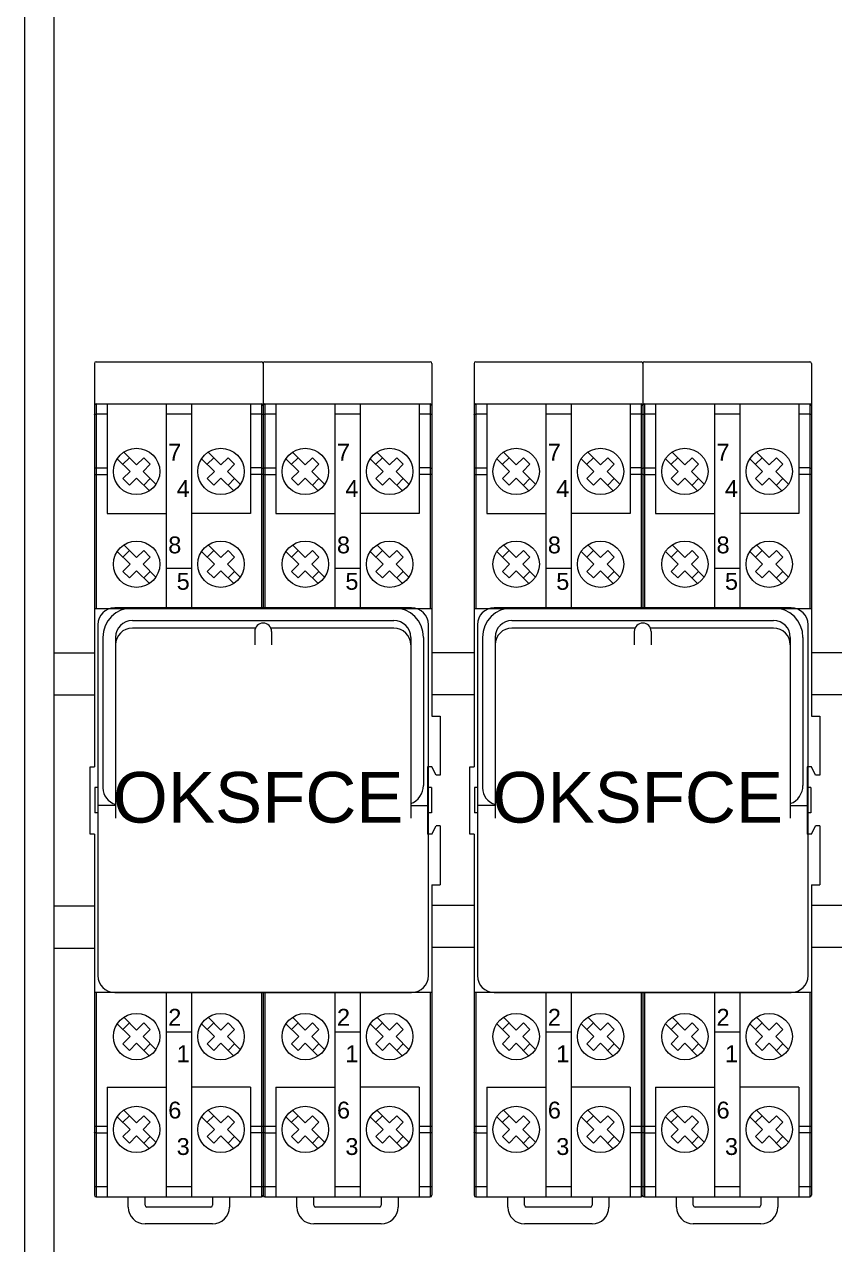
# Model space of a CAD drawing. Header units: millimetres. Extents: x 4137 to 6698, y 1400 to 3585.
# Drawn here: x 5874.9 to 5971, y 2256.1 to 2400.8 of the extents above; entities that cross this region are included whole.
import ezdxf

# ---------------------------------------------------------------- set-up
doc = ezdxf.new("R2010")
doc.units = ezdxf.units.MM
doc.layers.add('000-PI-Oprema', color=30, linetype='Continuous', lineweight=5)
doc.layers.add('000-PI-ORMAR', color=2, linetype='Continuous')
doc.layers.add('002-PI-Kabelska kanalica', color=150, linetype='Continuous')
doc.styles.get("Standard").update_dxf_attribs({"font": 'arial.ttf'})

msp = doc.modelspace()

# ---------------------------------------------------------------- linework, layer by layer
at = {"layer": '000-PI-Oprema', "color": 0, "linetype": 'ByBlock', "lineweight": 0}
for p, q in [((5883.45, 2360.77), (5903.05, 2360.77)), ((5903.45, 2360.77), (5923.05, 2360.77)), ((5928.45, 2360.77), (5948.05, 2360.77)), ((5948.45, 2360.77), (5968.05, 2360.77)), ((5883.25, 2360.57), (5883.25, 2312.77)), ((5903.25, 2360.57), (5903.25, 2331.52)), ((5923.25, 2360.57), (5923.25, 2318.77)), ((5928.25, 2360.57), (5928.25, 2312.77)), ((5948.25, 2360.57), (5948.25, 2331.52)), ((5968.25, 2360.57), (5968.25, 2318.77)), ((5883.45, 2355.77), (5883.45, 2331.52)), ((5883.45, 2355.77), (5903.05, 2355.77)), ((5884.75, 2355.77), (5884.75, 2342.77)), ((5891.75, 2355.77), (5891.75, 2331.52)), ((5894.75, 2355.77), (5894.75, 2331.52)), ((5901.75, 2355.77), (5901.75, 2342.77)), ((5903.05, 2355.77), (5903.05, 2331.52)), ((5903.45, 2355.77), (5903.45, 2331.52)), ((5903.45, 2355.77), (5923.05, 2355.77)), ((5904.75, 2355.77), (5904.75, 2342.77)), ((5911.75, 2355.77), (5911.75, 2331.52)), ((5914.75, 2355.77), (5914.75, 2331.52)), ((5921.75, 2355.77), (5921.75, 2342.77)), ((5923.05, 2355.77), (5923.05, 2331.52)), ((5928.45, 2355.77), (5928.45, 2331.52)), ((5928.45, 2355.77), (5948.05, 2355.77)), ((5929.75, 2355.77), (5929.75, 2342.77)), ((5936.75, 2355.77), (5936.75, 2331.52)), ((5939.75, 2355.77), (5939.75, 2331.52)), ((5946.75, 2355.77), (5946.75, 2342.77)), ((5948.05, 2355.77), (5948.05, 2331.52)), ((5948.45, 2355.77), (5948.45, 2331.52)), ((5948.45, 2355.77), (5968.05, 2355.77)), ((5949.75, 2355.77), (5949.75, 2342.77)), ((5956.75, 2355.77), (5956.75, 2331.52)), ((5959.75, 2355.77), (5959.75, 2331.52)), ((5966.75, 2355.77), (5966.75, 2342.77)), ((5968.05, 2355.77), (5968.05, 2331.52)), ((5884.75, 2354.55), (5883.45, 2354.55)), ((5894.75, 2354.55), (5891.75, 2354.55)), ((5903.05, 2354.55), (5901.75, 2354.55)), ((5904.75, 2354.55), (5903.45, 2354.55)), ((5914.75, 2354.55), (5911.75, 2354.55)), ((5923.05, 2354.55), (5921.75, 2354.55)), ((5929.75, 2354.55), (5928.45, 2354.55)), ((5939.75, 2354.55), (5936.75, 2354.55)), ((5948.05, 2354.55), (5946.75, 2354.55)), ((5949.75, 2354.55), (5948.45, 2354.55)), ((5959.75, 2354.55), (5956.75, 2354.55)), ((5968.05, 2354.55), (5966.75, 2354.55)), ((5885.95, 2349.28), (5887.47, 2347.77)), ((5886.62, 2348.62), (5887.4, 2349.39)), ((5886.73, 2350.06), (5888.25, 2348.55)), ((5888.25, 2348.55), (5889.1, 2349.39)), ((5889.1, 2349.39), (5889.87, 2348.62)), ((5895.95, 2349.28), (5897.47, 2347.77)), ((5896.62, 2348.62), (5897.4, 2349.39)), ((5896.73, 2350.06), (5898.25, 2348.55)), ((5898.25, 2348.55), (5899.1, 2349.39)), ((5899.1, 2349.39), (5899.87, 2348.62)), ((5905.95, 2349.28), (5907.47, 2347.77)), ((5906.62, 2348.62), (5907.4, 2349.39)), ((5906.73, 2350.06), (5908.25, 2348.55)), ((5908.25, 2348.55), (5909.1, 2349.39)), ((5909.1, 2349.39), (5909.87, 2348.62)), ((5915.95, 2349.28), (5917.47, 2347.77)), ((5916.62, 2348.62), (5917.4, 2349.39)), ((5916.73, 2350.06), (5918.25, 2348.55)), ((5918.25, 2348.55), (5919.1, 2349.39)), ((5919.1, 2349.39), (5919.87, 2348.62)), ((5930.95, 2349.28), (5932.47, 2347.77)), ((5931.62, 2348.62), (5932.4, 2349.39)), ((5931.73, 2350.06), (5933.25, 2348.55)), ((5933.25, 2348.55), (5934.1, 2349.39)), ((5934.1, 2349.39), (5934.87, 2348.62)), ((5940.95, 2349.28), (5942.47, 2347.77)), ((5941.62, 2348.62), (5942.4, 2349.39)), ((5941.73, 2350.06), (5943.25, 2348.55)), ((5943.25, 2348.55), (5944.1, 2349.39)), ((5944.1, 2349.39), (5944.87, 2348.62)), ((5950.95, 2349.28), (5952.47, 2347.77)), ((5951.62, 2348.62), (5952.4, 2349.39)), ((5951.73, 2350.06), (5953.25, 2348.55)), ((5953.25, 2348.55), (5954.1, 2349.39)), ((5954.1, 2349.39), (5954.87, 2348.62)), ((5960.95, 2349.28), (5962.47, 2347.77)), ((5961.62, 2348.62), (5962.4, 2349.39)), ((5961.73, 2350.06), (5963.25, 2348.55)), ((5963.25, 2348.55), (5964.1, 2349.39)), ((5964.1, 2349.39), (5964.87, 2348.62)), ((5883.45, 2348.18), (5884.75, 2348.18)), ((5886.62, 2346.92), (5887.47, 2347.77)), ((5889.03, 2347.77), (5889.87, 2348.62)), ((5889.03, 2347.77), (5890.54, 2346.25)), ((5896.62, 2346.92), (5897.47, 2347.77)), ((5899.03, 2347.77), (5899.87, 2348.62)), ((5899.03, 2347.77), (5900.54, 2346.25)), ((5903.05, 2348.18), (5901.75, 2348.18)), ((5903.45, 2348.18), (5904.75, 2348.18)), ((5906.62, 2346.92), (5907.47, 2347.77)), ((5909.03, 2347.77), (5909.87, 2348.62)), ((5909.03, 2347.77), (5910.54, 2346.25)), ((5916.62, 2346.92), (5917.47, 2347.77)), ((5919.03, 2347.77), (5919.87, 2348.62)), ((5919.03, 2347.77), (5920.54, 2346.25)), ((5923.05, 2348.18), (5921.75, 2348.18)), ((5928.45, 2348.18), (5929.75, 2348.18)), ((5931.62, 2346.92), (5932.47, 2347.77)), ((5934.03, 2347.77), (5934.87, 2348.62)), ((5934.03, 2347.77), (5935.54, 2346.25)), ((5941.62, 2346.92), (5942.47, 2347.77)), ((5944.03, 2347.77), (5944.87, 2348.62)), ((5944.03, 2347.77), (5945.54, 2346.25)), ((5948.05, 2348.18), (5946.75, 2348.18)), ((5948.45, 2348.18), (5949.75, 2348.18)), ((5951.62, 2346.92), (5952.47, 2347.77)), ((5954.03, 2347.77), (5954.87, 2348.62)), ((5954.03, 2347.77), (5955.54, 2346.25)), ((5961.62, 2346.92), (5962.47, 2347.77)), ((5964.03, 2347.77), (5964.87, 2348.62)), ((5964.03, 2347.77), (5965.54, 2346.25)), ((5968.05, 2348.18), (5966.75, 2348.18)), ((5883.25, 2347.39), (5884.75, 2347.39)), ((5886.62, 2346.92), (5887.4, 2346.14)), ((5887.4, 2346.14), (5888.25, 2346.99)), ((5888.25, 2346.99), (5889.76, 2345.47)), ((5889.1, 2346.14), (5889.87, 2346.92)), ((5896.62, 2346.92), (5897.4, 2346.14)), ((5897.4, 2346.14), (5898.25, 2346.99)), ((5898.25, 2346.99), (5899.76, 2345.47)), ((5899.1, 2346.14), (5899.87, 2346.92)), ((5903.25, 2347.39), (5901.75, 2347.39)), ((5903.25, 2347.39), (5904.75, 2347.39)), ((5906.62, 2346.92), (5907.4, 2346.14)), ((5907.4, 2346.14), (5908.25, 2346.99)), ((5908.25, 2346.99), (5909.76, 2345.47)), ((5909.1, 2346.14), (5909.87, 2346.92)), ((5916.62, 2346.92), (5917.4, 2346.14)), ((5917.4, 2346.14), (5918.25, 2346.99)), ((5918.25, 2346.99), (5919.76, 2345.47)), ((5919.1, 2346.14), (5919.87, 2346.92)), ((5923.25, 2347.39), (5921.75, 2347.39)), ((5928.25, 2347.39), (5929.75, 2347.39)), ((5931.62, 2346.92), (5932.4, 2346.14)), ((5932.4, 2346.14), (5933.25, 2346.99)), ((5933.25, 2346.99), (5934.76, 2345.47)), ((5934.1, 2346.14), (5934.87, 2346.92)), ((5941.62, 2346.92), (5942.4, 2346.14)), ((5942.4, 2346.14), (5943.25, 2346.99)), ((5943.25, 2346.99), (5944.76, 2345.47)), ((5944.1, 2346.14), (5944.87, 2346.92)), ((5948.25, 2347.39), (5946.75, 2347.39)), ((5948.25, 2347.39), (5949.75, 2347.39)), ((5951.62, 2346.92), (5952.4, 2346.14)), ((5952.4, 2346.14), (5953.25, 2346.99)), ((5953.25, 2346.99), (5954.76, 2345.47)), ((5954.1, 2346.14), (5954.87, 2346.92)), ((5961.62, 2346.92), (5962.4, 2346.14)), ((5962.4, 2346.14), (5963.25, 2346.99)), ((5963.25, 2346.99), (5964.76, 2345.47)), ((5964.1, 2346.14), (5964.87, 2346.92)), ((5968.25, 2347.39), (5966.75, 2347.39)), ((5884.75, 2342.77), (5891.75, 2342.77)), ((5901.75, 2342.77), (5894.75, 2342.77)), ((5904.75, 2342.77), (5911.75, 2342.77)), ((5921.75, 2342.77), (5914.75, 2342.77)), ((5929.75, 2342.77), (5936.75, 2342.77)), ((5946.75, 2342.77), (5939.75, 2342.77)), ((5949.75, 2342.77), (5956.75, 2342.77)), ((5966.75, 2342.77), (5959.75, 2342.77)), ((5886.73, 2339.06), (5888.25, 2337.55)), ((5896.73, 2339.06), (5898.25, 2337.55)), ((5906.73, 2339.06), (5908.25, 2337.55)), ((5916.73, 2339.06), (5918.25, 2337.55)), ((5931.73, 2339.06), (5933.25, 2337.55)), ((5941.73, 2339.06), (5943.25, 2337.55)), ((5951.73, 2339.06), (5953.25, 2337.55)), ((5961.73, 2339.06), (5963.25, 2337.55)), ((5885.95, 2338.28), (5887.47, 2336.77)), ((5886.62, 2337.62), (5887.4, 2338.39)), ((5888.25, 2337.55), (5889.1, 2338.39)), ((5889.03, 2336.77), (5889.87, 2337.62)), ((5889.1, 2338.39), (5889.87, 2337.62)), ((5895.95, 2338.28), (5897.47, 2336.77)), ((5896.62, 2337.62), (5897.4, 2338.39)), ((5898.25, 2337.55), (5899.1, 2338.39)), ((5899.03, 2336.77), (5899.87, 2337.62)), ((5899.1, 2338.39), (5899.87, 2337.62)), ((5905.95, 2338.28), (5907.47, 2336.77)), ((5906.62, 2337.62), (5907.4, 2338.39)), ((5908.25, 2337.55), (5909.1, 2338.39)), ((5909.03, 2336.77), (5909.87, 2337.62)), ((5909.1, 2338.39), (5909.87, 2337.62)), ((5915.95, 2338.28), (5917.47, 2336.77)), ((5916.62, 2337.62), (5917.4, 2338.39)), ((5918.25, 2337.55), (5919.1, 2338.39)), ((5919.03, 2336.77), (5919.87, 2337.62)), ((5919.1, 2338.39), (5919.87, 2337.62)), ((5930.95, 2338.28), (5932.47, 2336.77)), ((5931.62, 2337.62), (5932.4, 2338.39)), ((5933.25, 2337.55), (5934.1, 2338.39)), ((5934.03, 2336.77), (5934.87, 2337.62)), ((5934.1, 2338.39), (5934.87, 2337.62)), ((5940.95, 2338.28), (5942.47, 2336.77)), ((5941.62, 2337.62), (5942.4, 2338.39)), ((5943.25, 2337.55), (5944.1, 2338.39)), ((5944.03, 2336.77), (5944.87, 2337.62)), ((5944.1, 2338.39), (5944.87, 2337.62)), ((5950.95, 2338.28), (5952.47, 2336.77)), ((5951.62, 2337.62), (5952.4, 2338.39)), ((5953.25, 2337.55), (5954.1, 2338.39)), ((5954.03, 2336.77), (5954.87, 2337.62)), ((5954.1, 2338.39), (5954.87, 2337.62)), ((5960.95, 2338.28), (5962.47, 2336.77)), ((5961.62, 2337.62), (5962.4, 2338.39)), ((5963.25, 2337.55), (5964.1, 2338.39)), ((5964.03, 2336.77), (5964.87, 2337.62)), ((5964.1, 2338.39), (5964.87, 2337.62)), ((5886.62, 2335.92), (5887.47, 2336.77)), ((5889.03, 2336.77), (5890.54, 2335.25)), ((5894.75, 2336.25), (5891.75, 2336.25)), ((5896.62, 2335.92), (5897.47, 2336.77)), ((5899.03, 2336.77), (5900.54, 2335.25)), ((5906.62, 2335.92), (5907.47, 2336.77)), ((5909.03, 2336.77), (5910.54, 2335.25)), ((5914.75, 2336.25), (5911.75, 2336.25)), ((5916.62, 2335.92), (5917.47, 2336.77)), ((5919.03, 2336.77), (5920.54, 2335.25)), ((5931.62, 2335.92), (5932.47, 2336.77)), ((5934.03, 2336.77), (5935.54, 2335.25)), ((5939.75, 2336.25), (5936.75, 2336.25)), ((5941.62, 2335.92), (5942.47, 2336.77)), ((5944.03, 2336.77), (5945.54, 2335.25)), ((5951.62, 2335.92), (5952.47, 2336.77)), ((5954.03, 2336.77), (5955.54, 2335.25)), ((5959.75, 2336.25), (5956.75, 2336.25)), ((5961.62, 2335.92), (5962.47, 2336.77)), ((5964.03, 2336.77), (5965.54, 2335.25)), ((5886.62, 2335.92), (5887.4, 2335.14)), ((5887.4, 2335.14), (5888.25, 2335.99)), ((5888.25, 2335.99), (5889.76, 2334.47)), ((5889.1, 2335.14), (5889.87, 2335.92)), ((5896.62, 2335.92), (5897.4, 2335.14)), ((5897.4, 2335.14), (5898.25, 2335.99)), ((5898.25, 2335.99), (5899.76, 2334.47)), ((5899.1, 2335.14), (5899.87, 2335.92)), ((5906.62, 2335.92), (5907.4, 2335.14)), ((5907.4, 2335.14), (5908.25, 2335.99)), ((5908.25, 2335.99), (5909.76, 2334.47)), ((5909.1, 2335.14), (5909.87, 2335.92)), ((5916.62, 2335.92), (5917.4, 2335.14)), ((5917.4, 2335.14), (5918.25, 2335.99)), ((5918.25, 2335.99), (5919.76, 2334.47)), ((5919.1, 2335.14), (5919.87, 2335.92)), ((5931.62, 2335.92), (5932.4, 2335.14)), ((5932.4, 2335.14), (5933.25, 2335.99)), ((5933.25, 2335.99), (5934.76, 2334.47)), ((5934.1, 2335.14), (5934.87, 2335.92)), ((5941.62, 2335.92), (5942.4, 2335.14)), ((5942.4, 2335.14), (5943.25, 2335.99)), ((5943.25, 2335.99), (5944.76, 2334.47)), ((5944.1, 2335.14), (5944.87, 2335.92)), ((5951.62, 2335.92), (5952.4, 2335.14)), ((5952.4, 2335.14), (5953.25, 2335.99)), ((5953.25, 2335.99), (5954.76, 2334.47)), ((5954.1, 2335.14), (5954.87, 2335.92)), ((5961.62, 2335.92), (5962.4, 2335.14)), ((5962.4, 2335.14), (5963.25, 2335.99)), ((5963.25, 2335.99), (5964.76, 2334.47)), ((5964.1, 2335.14), (5964.87, 2335.92)), ((5883.25, 2331.52), (5903.25, 2331.52)), ((5920.85, 2331.6), (5885.65, 2331.6)), ((5887.75, 2331.6), (5918.75, 2331.6)), ((5903.25, 2331.52), (5923.25, 2331.52)), ((5928.25, 2331.52), (5948.25, 2331.52)), ((5965.85, 2331.6), (5930.65, 2331.6)), ((5932.75, 2331.6), (5963.75, 2331.6)), ((5948.25, 2331.52), (5968.25, 2331.52)), ((5883.65, 2329.6), (5883.65, 2288)), ((5887.75, 2330.1), (5918.75, 2330.1)), ((5902.33, 2329.2), (5887.75, 2329.2)), ((5918.75, 2329.2), (5904.16, 2329.2)), ((5922.85, 2288), (5922.85, 2329.6)), ((5928.65, 2329.6), (5928.65, 2288)), ((5932.75, 2330.1), (5963.75, 2330.1)), ((5947.33, 2329.2), (5932.75, 2329.2)), ((5963.75, 2329.2), (5949.16, 2329.2)), ((5967.85, 2288), (5967.85, 2329.6)), ((5884.25, 2328.1), (5884.25, 2310.25)), ((5885.75, 2328.1), (5885.75, 2310.25)), ((5902.25, 2328.8), (5902.25, 2327.2)), ((5904.25, 2328.8), (5904.25, 2327.2)), ((5920.75, 2328.1), (5920.75, 2310.55)), ((5922.25, 2328.1), (5922.25, 2310.55)), ((5929.25, 2328.1), (5929.25, 2310.25)), ((5930.75, 2328.1), (5930.75, 2310.25)), ((5947.25, 2328.8), (5947.25, 2327.2)), ((5949.25, 2328.8), (5949.25, 2327.2)), ((5965.75, 2328.1), (5965.75, 2310.55)), ((5967.25, 2328.1), (5967.25, 2310.55)), ((5885.75, 2327.2), (5885.75, 2306.65)), ((5920.75, 2327.2), (5920.75, 2306.65)), ((5930.75, 2327.2), (5930.75, 2306.65)), ((5965.75, 2327.2), (5965.75, 2306.65)), ((5923.25, 2318.77), (5924.25, 2318.77)), ((5924.25, 2318.77), (5924.25, 2311.77)), ((5968.25, 2318.77), (5969.25, 2318.77)), ((5969.25, 2318.77), (5969.25, 2311.77)), ((5882.75, 2304.77), (5882.75, 2312.77)), ((5882.75, 2312.77), (5883.25, 2312.77)), ((5922.75, 2312.77), (5922.75, 2304.77)), ((5923.25, 2312.77), (5922.75, 2312.77)), ((5923.75, 2311.77), (5923.25, 2312.77)), ((5924.25, 2311.77), (5923.75, 2311.77)), ((5927.75, 2304.77), (5927.75, 2312.77)), ((5927.75, 2312.77), (5928.25, 2312.77)), ((5967.75, 2312.77), (5967.75, 2304.77)), ((5968.25, 2312.77), (5967.75, 2312.77)), ((5968.75, 2311.77), (5968.25, 2312.77)), ((5969.25, 2311.77), (5968.75, 2311.77)), ((5883.3, 2310.3), (5883.3, 2307.3)), ((5883.65, 2310.3), (5883.3, 2310.3)), ((5923.2, 2310.3), (5922.85, 2310.3)), ((5923.2, 2310.3), (5923.2, 2307.3)), ((5928.3, 2310.3), (5928.3, 2307.3)), ((5928.65, 2310.3), (5928.3, 2310.3)), ((5968.2, 2310.3), (5967.85, 2310.3)), ((5968.2, 2310.3), (5968.2, 2307.3)), ((5883.65, 2307.3), (5883.3, 2307.3)), ((5885.75, 2308.15), (5883.65, 2308.15)), ((5920.75, 2308.15), (5922.85, 2308.15)), ((5923.2, 2307.3), (5922.85, 2307.3)), ((5928.65, 2307.3), (5928.3, 2307.3)), ((5930.75, 2308.15), (5928.65, 2308.15)), ((5965.75, 2308.15), (5967.85, 2308.15)), ((5968.2, 2307.3), (5967.85, 2307.3)), ((5883.25, 2304.77), (5882.75, 2304.77)), ((5883.25, 2304.77), (5883.25, 2261.97)), ((5923.25, 2304.77), (5922.75, 2304.77)), ((5923.25, 2304.77), (5923.75, 2305.77)), ((5924.25, 2305.77), (5923.75, 2305.77)), ((5924.25, 2305.77), (5924.25, 2298.77)), ((5928.25, 2304.77), (5927.75, 2304.77)), ((5928.25, 2304.77), (5928.25, 2261.97)), ((5968.25, 2304.77), (5967.75, 2304.77)), ((5968.25, 2304.77), (5968.75, 2305.77)), ((5969.25, 2305.77), (5968.75, 2305.77)), ((5969.25, 2305.77), (5969.25, 2298.77)), ((5923.25, 2298.77), (5923.25, 2261.97)), ((5923.25, 2298.77), (5924.25, 2298.77)), ((5968.25, 2298.77), (5968.25, 2261.97)), ((5968.25, 2298.77), (5969.25, 2298.77)), ((5883.25, 2286.02), (5903.25, 2286.02)), ((5883.45, 2286.02), (5883.45, 2261.77)), ((5885.65, 2286), (5920.85, 2286)), ((5891.75, 2286.02), (5891.75, 2261.77)), ((5894.75, 2286.02), (5894.75, 2261.77)), ((5903.05, 2286.02), (5903.05, 2261.77)), ((5903.25, 2286.02), (5923.25, 2286.02)), ((5903.25, 2286.02), (5903.25, 2261.97)), ((5903.45, 2286.02), (5903.45, 2261.77)), ((5911.75, 2286.02), (5911.75, 2261.77)), ((5914.75, 2286.02), (5914.75, 2261.77)), ((5923.05, 2286.02), (5923.05, 2261.77)), ((5928.25, 2286.02), (5948.25, 2286.02)), ((5928.45, 2286.02), (5928.45, 2261.77)), ((5930.65, 2286), (5965.85, 2286)), ((5936.75, 2286.02), (5936.75, 2261.77)), ((5939.75, 2286.02), (5939.75, 2261.77)), ((5948.05, 2286.02), (5948.05, 2261.77)), ((5948.25, 2286.02), (5968.25, 2286.02)), ((5948.25, 2286.02), (5948.25, 2261.97)), ((5948.45, 2286.02), (5948.45, 2261.77)), ((5956.75, 2286.02), (5956.75, 2261.77)), ((5959.75, 2286.02), (5959.75, 2261.77)), ((5968.05, 2286.02), (5968.05, 2261.77)), ((5886.73, 2283.06), (5888.25, 2281.55)), ((5896.73, 2283.06), (5898.25, 2281.55)), ((5906.73, 2283.06), (5908.25, 2281.55)), ((5916.73, 2283.06), (5918.25, 2281.55)), ((5931.73, 2283.06), (5933.25, 2281.55)), ((5941.73, 2283.06), (5943.25, 2281.55)), ((5951.73, 2283.06), (5953.25, 2281.55)), ((5961.73, 2283.06), (5963.25, 2281.55)), ((5885.95, 2282.28), (5887.47, 2280.77)), ((5886.62, 2281.62), (5887.4, 2282.39)), ((5888.25, 2281.55), (5889.1, 2282.39)), ((5889.03, 2280.77), (5889.87, 2281.62)), ((5889.1, 2282.39), (5889.87, 2281.62)), ((5894.75, 2281.28), (5891.75, 2281.28)), ((5895.95, 2282.28), (5897.47, 2280.77)), ((5896.62, 2281.62), (5897.4, 2282.39)), ((5898.25, 2281.55), (5899.1, 2282.39)), ((5899.03, 2280.77), (5899.87, 2281.62)), ((5899.1, 2282.39), (5899.87, 2281.62)), ((5905.95, 2282.28), (5907.47, 2280.77)), ((5906.62, 2281.62), (5907.4, 2282.39)), ((5908.25, 2281.55), (5909.1, 2282.39)), ((5909.03, 2280.77), (5909.87, 2281.62)), ((5909.1, 2282.39), (5909.87, 2281.62)), ((5914.75, 2281.28), (5911.75, 2281.28)), ((5915.95, 2282.28), (5917.47, 2280.77)), ((5916.62, 2281.62), (5917.4, 2282.39)), ((5918.25, 2281.55), (5919.1, 2282.39)), ((5919.03, 2280.77), (5919.87, 2281.62)), ((5919.1, 2282.39), (5919.87, 2281.62)), ((5930.95, 2282.28), (5932.47, 2280.77)), ((5931.62, 2281.62), (5932.4, 2282.39)), ((5933.25, 2281.55), (5934.1, 2282.39)), ((5934.03, 2280.77), (5934.87, 2281.62)), ((5934.1, 2282.39), (5934.87, 2281.62)), ((5939.75, 2281.28), (5936.75, 2281.28)), ((5940.95, 2282.28), (5942.47, 2280.77)), ((5941.62, 2281.62), (5942.4, 2282.39)), ((5943.25, 2281.55), (5944.1, 2282.39)), ((5944.03, 2280.77), (5944.87, 2281.62)), ((5944.1, 2282.39), (5944.87, 2281.62)), ((5950.95, 2282.28), (5952.47, 2280.77)), ((5951.62, 2281.62), (5952.4, 2282.39)), ((5953.25, 2281.55), (5954.1, 2282.39)), ((5954.03, 2280.77), (5954.87, 2281.62)), ((5954.1, 2282.39), (5954.87, 2281.62)), ((5959.75, 2281.28), (5956.75, 2281.28)), ((5960.95, 2282.28), (5962.47, 2280.77)), ((5961.62, 2281.62), (5962.4, 2282.39)), ((5963.25, 2281.55), (5964.1, 2282.39)), ((5964.03, 2280.77), (5964.87, 2281.62)), ((5964.1, 2282.39), (5964.87, 2281.62)), ((5886.62, 2279.92), (5887.47, 2280.77)), ((5886.62, 2279.92), (5887.4, 2279.14)), ((5887.4, 2279.14), (5888.25, 2279.99)), ((5888.25, 2279.99), (5889.76, 2278.47)), ((5889.03, 2280.77), (5890.54, 2279.25)), ((5889.1, 2279.14), (5889.87, 2279.92)), ((5896.62, 2279.92), (5897.47, 2280.77)), ((5896.62, 2279.92), (5897.4, 2279.14)), ((5897.4, 2279.14), (5898.25, 2279.99)), ((5898.25, 2279.99), (5899.76, 2278.47)), ((5899.03, 2280.77), (5900.54, 2279.25)), ((5899.1, 2279.14), (5899.87, 2279.92)), ((5906.62, 2279.92), (5907.47, 2280.77)), ((5906.62, 2279.92), (5907.4, 2279.14)), ((5907.4, 2279.14), (5908.25, 2279.99)), ((5908.25, 2279.99), (5909.76, 2278.47)), ((5909.03, 2280.77), (5910.54, 2279.25)), ((5909.1, 2279.14), (5909.87, 2279.92)), ((5916.62, 2279.92), (5917.47, 2280.77)), ((5916.62, 2279.92), (5917.4, 2279.14)), ((5917.4, 2279.14), (5918.25, 2279.99)), ((5918.25, 2279.99), (5919.76, 2278.47)), ((5919.03, 2280.77), (5920.54, 2279.25)), ((5919.1, 2279.14), (5919.87, 2279.92)), ((5931.62, 2279.92), (5932.47, 2280.77)), ((5931.62, 2279.92), (5932.4, 2279.14)), ((5932.4, 2279.14), (5933.25, 2279.99)), ((5933.25, 2279.99), (5934.76, 2278.47)), ((5934.03, 2280.77), (5935.54, 2279.25)), ((5934.1, 2279.14), (5934.87, 2279.92)), ((5941.62, 2279.92), (5942.47, 2280.77)), ((5941.62, 2279.92), (5942.4, 2279.14)), ((5942.4, 2279.14), (5943.25, 2279.99)), ((5943.25, 2279.99), (5944.76, 2278.47)), ((5944.03, 2280.77), (5945.54, 2279.25)), ((5944.1, 2279.14), (5944.87, 2279.92)), ((5951.62, 2279.92), (5952.47, 2280.77)), ((5951.62, 2279.92), (5952.4, 2279.14)), ((5952.4, 2279.14), (5953.25, 2279.99)), ((5953.25, 2279.99), (5954.76, 2278.47)), ((5954.03, 2280.77), (5955.54, 2279.25)), ((5954.1, 2279.14), (5954.87, 2279.92)), ((5961.62, 2279.92), (5962.47, 2280.77)), ((5961.62, 2279.92), (5962.4, 2279.14)), ((5962.4, 2279.14), (5963.25, 2279.99)), ((5963.25, 2279.99), (5964.76, 2278.47)), ((5964.03, 2280.77), (5965.54, 2279.25)), ((5964.1, 2279.14), (5964.87, 2279.92)), ((5884.75, 2274.77), (5884.75, 2261.77)), ((5884.75, 2274.77), (5891.75, 2274.77)), ((5901.75, 2274.77), (5894.75, 2274.77)), ((5901.75, 2274.77), (5901.75, 2261.77)), ((5904.75, 2274.77), (5904.75, 2261.77)), ((5904.75, 2274.77), (5911.75, 2274.77)), ((5921.75, 2274.77), (5914.75, 2274.77)), ((5921.75, 2274.77), (5921.75, 2261.77)), ((5929.75, 2274.77), (5929.75, 2261.77)), ((5929.75, 2274.77), (5936.75, 2274.77)), ((5946.75, 2274.77), (5939.75, 2274.77)), ((5946.75, 2274.77), (5946.75, 2261.77)), ((5949.75, 2274.77), (5949.75, 2261.77)), ((5949.75, 2274.77), (5956.75, 2274.77)), ((5966.75, 2274.77), (5959.75, 2274.77)), ((5966.75, 2274.77), (5966.75, 2261.77)), ((5885.95, 2271.28), (5887.47, 2269.77)), ((5886.62, 2270.62), (5887.4, 2271.39)), ((5886.73, 2272.06), (5888.25, 2270.55)), ((5888.25, 2270.55), (5889.1, 2271.39)), ((5889.1, 2271.39), (5889.87, 2270.62)), ((5895.95, 2271.28), (5897.47, 2269.77)), ((5896.62, 2270.62), (5897.4, 2271.39)), ((5896.73, 2272.06), (5898.25, 2270.55)), ((5898.25, 2270.55), (5899.1, 2271.39)), ((5899.1, 2271.39), (5899.87, 2270.62)), ((5905.95, 2271.28), (5907.47, 2269.77)), ((5906.62, 2270.62), (5907.4, 2271.39)), ((5906.73, 2272.06), (5908.25, 2270.55)), ((5908.25, 2270.55), (5909.1, 2271.39)), ((5909.1, 2271.39), (5909.87, 2270.62)), ((5915.95, 2271.28), (5917.47, 2269.77)), ((5916.62, 2270.62), (5917.4, 2271.39)), ((5916.73, 2272.06), (5918.25, 2270.55)), ((5918.25, 2270.55), (5919.1, 2271.39)), ((5919.1, 2271.39), (5919.87, 2270.62)), ((5930.95, 2271.28), (5932.47, 2269.77)), ((5931.62, 2270.62), (5932.4, 2271.39)), ((5931.73, 2272.06), (5933.25, 2270.55)), ((5933.25, 2270.55), (5934.1, 2271.39)), ((5934.1, 2271.39), (5934.87, 2270.62)), ((5940.95, 2271.28), (5942.47, 2269.77)), ((5941.62, 2270.62), (5942.4, 2271.39)), ((5941.73, 2272.06), (5943.25, 2270.55)), ((5943.25, 2270.55), (5944.1, 2271.39)), ((5944.1, 2271.39), (5944.87, 2270.62)), ((5950.95, 2271.28), (5952.47, 2269.77)), ((5951.62, 2270.62), (5952.4, 2271.39)), ((5951.73, 2272.06), (5953.25, 2270.55)), ((5953.25, 2270.55), (5954.1, 2271.39)), ((5954.1, 2271.39), (5954.87, 2270.62)), ((5960.95, 2271.28), (5962.47, 2269.77)), ((5961.62, 2270.62), (5962.4, 2271.39)), ((5961.73, 2272.06), (5963.25, 2270.55)), ((5963.25, 2270.55), (5964.1, 2271.39)), ((5964.1, 2271.39), (5964.87, 2270.62)), ((5883.25, 2270.14), (5884.75, 2270.14)), ((5886.62, 2268.92), (5887.47, 2269.77)), ((5889.03, 2269.77), (5889.87, 2270.62)), ((5889.03, 2269.77), (5890.54, 2268.25)), ((5896.62, 2268.92), (5897.47, 2269.77)), ((5899.03, 2269.77), (5899.87, 2270.62)), ((5899.03, 2269.77), (5900.54, 2268.25)), ((5901.75, 2270.14), (5903.25, 2270.14)), ((5903.25, 2270.14), (5904.75, 2270.14)), ((5906.62, 2268.92), (5907.47, 2269.77)), ((5909.03, 2269.77), (5909.87, 2270.62)), ((5909.03, 2269.77), (5910.54, 2268.25)), ((5916.62, 2268.92), (5917.47, 2269.77)), ((5919.03, 2269.77), (5919.87, 2270.62)), ((5919.03, 2269.77), (5920.54, 2268.25)), ((5921.75, 2270.14), (5923.25, 2270.14)), ((5928.25, 2270.14), (5929.75, 2270.14)), ((5931.62, 2268.92), (5932.47, 2269.77)), ((5934.03, 2269.77), (5934.87, 2270.62)), ((5934.03, 2269.77), (5935.54, 2268.25)), ((5941.62, 2268.92), (5942.47, 2269.77)), ((5944.03, 2269.77), (5944.87, 2270.62)), ((5944.03, 2269.77), (5945.54, 2268.25)), ((5946.75, 2270.14), (5948.25, 2270.14)), ((5948.25, 2270.14), (5949.75, 2270.14)), ((5951.62, 2268.92), (5952.47, 2269.77)), ((5954.03, 2269.77), (5954.87, 2270.62)), ((5954.03, 2269.77), (5955.54, 2268.25)), ((5961.62, 2268.92), (5962.47, 2269.77)), ((5964.03, 2269.77), (5964.87, 2270.62)), ((5964.03, 2269.77), (5965.54, 2268.25)), ((5966.75, 2270.14), (5968.25, 2270.14)), ((5883.45, 2269.36), (5884.75, 2269.36)), ((5886.62, 2268.92), (5887.4, 2268.14)), ((5887.4, 2268.14), (5888.25, 2268.99)), ((5888.25, 2268.99), (5889.76, 2267.47)), ((5889.1, 2268.14), (5889.87, 2268.92)), ((5896.62, 2268.92), (5897.4, 2268.14)), ((5897.4, 2268.14), (5898.25, 2268.99)), ((5898.25, 2268.99), (5899.76, 2267.47)), ((5899.1, 2268.14), (5899.87, 2268.92)), ((5903.05, 2269.36), (5901.75, 2269.36)), ((5903.45, 2269.36), (5904.75, 2269.36)), ((5906.62, 2268.92), (5907.4, 2268.14)), ((5907.4, 2268.14), (5908.25, 2268.99)), ((5908.25, 2268.99), (5909.76, 2267.47)), ((5909.1, 2268.14), (5909.87, 2268.92)), ((5916.62, 2268.92), (5917.4, 2268.14)), ((5917.4, 2268.14), (5918.25, 2268.99)), ((5918.25, 2268.99), (5919.76, 2267.47)), ((5919.1, 2268.14), (5919.87, 2268.92)), ((5923.05, 2269.36), (5921.75, 2269.36)), ((5928.45, 2269.36), (5929.75, 2269.36)), ((5931.62, 2268.92), (5932.4, 2268.14)), ((5932.4, 2268.14), (5933.25, 2268.99)), ((5933.25, 2268.99), (5934.76, 2267.47)), ((5934.1, 2268.14), (5934.87, 2268.92)), ((5941.62, 2268.92), (5942.4, 2268.14)), ((5942.4, 2268.14), (5943.25, 2268.99)), ((5943.25, 2268.99), (5944.76, 2267.47)), ((5944.1, 2268.14), (5944.87, 2268.92)), ((5948.05, 2269.36), (5946.75, 2269.36)), ((5948.45, 2269.36), (5949.75, 2269.36)), ((5951.62, 2268.92), (5952.4, 2268.14)), ((5952.4, 2268.14), (5953.25, 2268.99)), ((5953.25, 2268.99), (5954.76, 2267.47)), ((5954.1, 2268.14), (5954.87, 2268.92)), ((5961.62, 2268.92), (5962.4, 2268.14)), ((5962.4, 2268.14), (5963.25, 2268.99)), ((5963.25, 2268.99), (5964.76, 2267.47)), ((5964.1, 2268.14), (5964.87, 2268.92)), ((5968.05, 2269.36), (5966.75, 2269.36)), ((5884.75, 2262.98), (5883.45, 2262.98)), ((5894.75, 2262.98), (5891.75, 2262.98)), ((5903.05, 2262.98), (5901.75, 2262.98)), ((5904.75, 2262.98), (5903.45, 2262.98)), ((5914.75, 2262.98), (5911.75, 2262.98)), ((5923.05, 2262.98), (5921.75, 2262.98)), ((5929.75, 2262.98), (5928.45, 2262.98)), ((5939.75, 2262.98), (5936.75, 2262.98)), ((5948.05, 2262.98), (5946.75, 2262.98)), ((5949.75, 2262.98), (5948.45, 2262.98)), ((5959.75, 2262.98), (5956.75, 2262.98)), ((5968.05, 2262.98), (5966.75, 2262.98)), ((5883.45, 2261.77), (5903.05, 2261.77)), ((5887.25, 2260.57), (5887.25, 2261.77)), ((5889.25, 2260.77), (5889.25, 2261.77)), ((5889.25, 2260.77), (5889.25, 2261.77)), ((5897.25, 2261.77), (5897.25, 2260.77)), ((5897.25, 2261.77), (5897.25, 2260.77)), ((5899.25, 2261.77), (5899.25, 2260.57)), ((5903.45, 2261.77), (5923.05, 2261.77)), ((5907.25, 2260.57), (5907.25, 2261.77)), ((5909.25, 2260.77), (5909.25, 2261.77)), ((5917.25, 2261.77), (5917.25, 2260.77)), ((5919.25, 2261.77), (5919.25, 2260.57)), ((5928.45, 2261.77), (5948.05, 2261.77)), ((5932.25, 2260.57), (5932.25, 2261.77)), ((5934.25, 2260.77), (5934.25, 2261.77)), ((5934.25, 2260.77), (5934.25, 2261.77)), ((5942.25, 2261.77), (5942.25, 2260.77)), ((5942.25, 2261.77), (5942.25, 2260.77)), ((5944.25, 2261.77), (5944.25, 2260.57)), ((5948.45, 2261.77), (5968.05, 2261.77)), ((5952.25, 2260.57), (5952.25, 2261.77)), ((5954.25, 2260.77), (5954.25, 2261.77)), ((5962.25, 2261.77), (5962.25, 2260.77)), ((5964.25, 2261.77), (5964.25, 2260.57)), ((5897.05, 2260.57), (5889.45, 2260.57)), ((5897.05, 2260.57), (5889.45, 2260.57)), ((5917.05, 2260.57), (5909.45, 2260.57)), ((5942.05, 2260.57), (5934.45, 2260.57)), ((5942.05, 2260.57), (5934.45, 2260.57)), ((5962.05, 2260.57), (5954.45, 2260.57)), ((5897.25, 2258.57), (5889.25, 2258.57)), ((5917.25, 2258.57), (5909.25, 2258.57)), ((5942.25, 2258.57), (5934.25, 2258.57)), ((5962.25, 2258.57), (5954.25, 2258.57))]:
    msp.add_line(p, q, dxfattribs=at)
for points in [[(5883.25, 2354.47), (5883.25, 2354.48), (5883.25, 2354.49), (5883.26, 2354.5), (5883.27, 2354.51), (5883.29, 2354.52), (5883.31, 2354.53), (5883.33, 2354.54), (5883.35, 2354.54), (5883.37, 2354.55), (5883.4, 2354.55), (5883.42, 2354.55), (5883.45, 2354.55)], [(5903.25, 2354.47), (5903.25, 2354.48), (5903.24, 2354.49), (5903.23, 2354.5), (5903.22, 2354.51), (5903.21, 2354.52), (5903.19, 2354.53), (5903.17, 2354.54), (5903.15, 2354.54), (5903.12, 2354.55), (5903.1, 2354.55), (5903.07, 2354.55), (5903.05, 2354.55)], [(5903.25, 2354.47), (5903.25, 2354.48), (5903.25, 2354.49), (5903.26, 2354.5), (5903.27, 2354.51), (5903.29, 2354.52), (5903.31, 2354.53), (5903.33, 2354.54), (5903.35, 2354.54), (5903.37, 2354.55), (5903.4, 2354.55), (5903.42, 2354.55), (5903.45, 2354.55)], [(5923.25, 2354.47), (5923.25, 2354.48), (5923.24, 2354.49), (5923.23, 2354.5), (5923.22, 2354.51), (5923.21, 2354.52), (5923.19, 2354.53), (5923.17, 2354.54), (5923.15, 2354.54), (5923.12, 2354.55), (5923.1, 2354.55), (5923.07, 2354.55), (5923.05, 2354.55)], [(5928.25, 2354.47), (5928.25, 2354.48), (5928.25, 2354.49), (5928.26, 2354.5), (5928.27, 2354.51), (5928.29, 2354.52), (5928.31, 2354.53), (5928.33, 2354.54), (5928.35, 2354.54), (5928.37, 2354.55), (5928.4, 2354.55), (5928.42, 2354.55), (5928.45, 2354.55)], [(5948.25, 2354.47), (5948.25, 2354.48), (5948.24, 2354.49), (5948.23, 2354.5), (5948.22, 2354.51), (5948.21, 2354.52), (5948.19, 2354.53), (5948.17, 2354.54), (5948.15, 2354.54), (5948.12, 2354.55), (5948.1, 2354.55), (5948.07, 2354.55), (5948.05, 2354.55)], [(5948.25, 2354.47), (5948.25, 2354.48), (5948.25, 2354.49), (5948.26, 2354.5), (5948.27, 2354.51), (5948.29, 2354.52), (5948.31, 2354.53), (5948.33, 2354.54), (5948.35, 2354.54), (5948.37, 2354.55), (5948.4, 2354.55), (5948.42, 2354.55), (5948.45, 2354.55)], [(5968.25, 2354.47), (5968.25, 2354.48), (5968.24, 2354.49), (5968.23, 2354.5), (5968.22, 2354.51), (5968.21, 2354.52), (5968.19, 2354.53), (5968.17, 2354.54), (5968.15, 2354.54), (5968.12, 2354.55), (5968.1, 2354.55), (5968.07, 2354.55), (5968.05, 2354.55)], [(5883.45, 2348.18), (5883.42, 2348.17), (5883.4, 2348.17), (5883.37, 2348.17), (5883.35, 2348.17), (5883.33, 2348.16), (5883.31, 2348.15), (5883.29, 2348.14), (5883.27, 2348.14), (5883.26, 2348.13), (5883.25, 2348.12), (5883.25, 2348.11), (5883.25, 2348.1)], [(5903.05, 2348.18), (5903.07, 2348.17), (5903.1, 2348.17), (5903.12, 2348.17), (5903.15, 2348.17), (5903.17, 2348.16), (5903.19, 2348.15), (5903.21, 2348.14), (5903.22, 2348.14), (5903.23, 2348.13), (5903.24, 2348.12), (5903.25, 2348.11), (5903.25, 2348.1)], [(5903.45, 2348.18), (5903.42, 2348.17), (5903.4, 2348.17), (5903.37, 2348.17), (5903.35, 2348.17), (5903.33, 2348.16), (5903.31, 2348.15), (5903.29, 2348.14), (5903.27, 2348.14), (5903.26, 2348.13), (5903.25, 2348.12), (5903.25, 2348.11), (5903.25, 2348.1)], [(5923.05, 2348.18), (5923.07, 2348.17), (5923.1, 2348.17), (5923.12, 2348.17), (5923.15, 2348.17), (5923.17, 2348.16), (5923.19, 2348.15), (5923.21, 2348.14), (5923.22, 2348.14), (5923.23, 2348.13), (5923.24, 2348.12), (5923.25, 2348.11), (5923.25, 2348.1)], [(5928.45, 2348.18), (5928.42, 2348.17), (5928.4, 2348.17), (5928.37, 2348.17), (5928.35, 2348.17), (5928.33, 2348.16), (5928.31, 2348.15), (5928.29, 2348.14), (5928.27, 2348.14), (5928.26, 2348.13), (5928.25, 2348.12), (5928.25, 2348.11), (5928.25, 2348.1)], [(5948.05, 2348.18), (5948.07, 2348.17), (5948.1, 2348.17), (5948.12, 2348.17), (5948.15, 2348.17), (5948.17, 2348.16), (5948.19, 2348.15), (5948.21, 2348.14), (5948.22, 2348.14), (5948.23, 2348.13), (5948.24, 2348.12), (5948.25, 2348.11), (5948.25, 2348.1)], [(5948.45, 2348.18), (5948.42, 2348.17), (5948.4, 2348.17), (5948.37, 2348.17), (5948.35, 2348.17), (5948.33, 2348.16), (5948.31, 2348.15), (5948.29, 2348.14), (5948.27, 2348.14), (5948.26, 2348.13), (5948.25, 2348.12), (5948.25, 2348.11), (5948.25, 2348.1)], [(5968.05, 2348.18), (5968.07, 2348.17), (5968.1, 2348.17), (5968.12, 2348.17), (5968.15, 2348.17), (5968.17, 2348.16), (5968.19, 2348.15), (5968.21, 2348.14), (5968.22, 2348.14), (5968.23, 2348.13), (5968.24, 2348.12), (5968.25, 2348.11), (5968.25, 2348.1)], [(5883.45, 2269.36), (5883.42, 2269.36), (5883.4, 2269.36), (5883.37, 2269.37), (5883.35, 2269.37), (5883.33, 2269.38), (5883.31, 2269.38), (5883.29, 2269.39), (5883.27, 2269.4), (5883.26, 2269.41), (5883.25, 2269.42), (5883.25, 2269.43), (5883.25, 2269.44)], [(5903.25, 2269.44), (5903.25, 2269.43), (5903.24, 2269.42), (5903.23, 2269.41), (5903.22, 2269.4), (5903.21, 2269.39), (5903.19, 2269.38), (5903.17, 2269.38), (5903.15, 2269.37), (5903.12, 2269.37), (5903.1, 2269.36), (5903.07, 2269.36), (5903.05, 2269.36)], [(5903.45, 2269.36), (5903.42, 2269.36), (5903.4, 2269.36), (5903.37, 2269.37), (5903.35, 2269.37), (5903.33, 2269.38), (5903.31, 2269.38), (5903.29, 2269.39), (5903.27, 2269.4), (5903.26, 2269.41), (5903.25, 2269.42), (5903.25, 2269.43), (5903.25, 2269.44)], [(5923.25, 2269.44), (5923.25, 2269.43), (5923.24, 2269.42), (5923.23, 2269.41), (5923.22, 2269.4), (5923.21, 2269.39), (5923.19, 2269.38), (5923.17, 2269.38), (5923.15, 2269.37), (5923.12, 2269.37), (5923.1, 2269.36), (5923.07, 2269.36), (5923.05, 2269.36)], [(5928.45, 2269.36), (5928.42, 2269.36), (5928.4, 2269.36), (5928.37, 2269.37), (5928.35, 2269.37), (5928.33, 2269.38), (5928.31, 2269.38), (5928.29, 2269.39), (5928.27, 2269.4), (5928.26, 2269.41), (5928.25, 2269.42), (5928.25, 2269.43), (5928.25, 2269.44)], [(5948.25, 2269.44), (5948.25, 2269.43), (5948.24, 2269.42), (5948.23, 2269.41), (5948.22, 2269.4), (5948.21, 2269.39), (5948.19, 2269.38), (5948.17, 2269.38), (5948.15, 2269.37), (5948.12, 2269.37), (5948.1, 2269.36), (5948.07, 2269.36), (5948.05, 2269.36)], [(5948.45, 2269.36), (5948.42, 2269.36), (5948.4, 2269.36), (5948.37, 2269.37), (5948.35, 2269.37), (5948.33, 2269.38), (5948.31, 2269.38), (5948.29, 2269.39), (5948.27, 2269.4), (5948.26, 2269.41), (5948.25, 2269.42), (5948.25, 2269.43), (5948.25, 2269.44)], [(5968.25, 2269.44), (5968.25, 2269.43), (5968.24, 2269.42), (5968.23, 2269.41), (5968.22, 2269.4), (5968.21, 2269.39), (5968.19, 2269.38), (5968.17, 2269.38), (5968.15, 2269.37), (5968.12, 2269.37), (5968.1, 2269.36), (5968.07, 2269.36), (5968.05, 2269.36)], [(5883.25, 2263.06), (5883.25, 2263.05), (5883.25, 2263.04), (5883.26, 2263.03), (5883.27, 2263.02), (5883.29, 2263.01), (5883.31, 2263.01), (5883.33, 2263), (5883.35, 2262.99), (5883.37, 2262.99), (5883.4, 2262.99), (5883.42, 2262.98), (5883.45, 2262.98)], [(5903.05, 2262.98), (5903.07, 2262.98), (5903.1, 2262.99), (5903.12, 2262.99), (5903.15, 2262.99), (5903.17, 2263), (5903.19, 2263.01), (5903.21, 2263.01), (5903.22, 2263.02), (5903.23, 2263.03), (5903.24, 2263.04), (5903.25, 2263.05), (5903.25, 2263.06)], [(5903.25, 2263.06), (5903.25, 2263.05), (5903.25, 2263.04), (5903.26, 2263.03), (5903.27, 2263.02), (5903.29, 2263.01), (5903.31, 2263.01), (5903.33, 2263), (5903.35, 2262.99), (5903.37, 2262.99), (5903.4, 2262.99), (5903.42, 2262.98), (5903.45, 2262.98)], [(5923.05, 2262.98), (5923.07, 2262.98), (5923.1, 2262.99), (5923.12, 2262.99), (5923.15, 2262.99), (5923.17, 2263), (5923.19, 2263.01), (5923.21, 2263.01), (5923.22, 2263.02), (5923.23, 2263.03), (5923.24, 2263.04), (5923.25, 2263.05), (5923.25, 2263.06)], [(5928.25, 2263.06), (5928.25, 2263.05), (5928.25, 2263.04), (5928.26, 2263.03), (5928.27, 2263.02), (5928.29, 2263.01), (5928.31, 2263.01), (5928.33, 2263), (5928.35, 2262.99), (5928.37, 2262.99), (5928.4, 2262.99), (5928.42, 2262.98), (5928.45, 2262.98)], [(5948.05, 2262.98), (5948.07, 2262.98), (5948.1, 2262.99), (5948.12, 2262.99), (5948.15, 2262.99), (5948.17, 2263), (5948.19, 2263.01), (5948.21, 2263.01), (5948.22, 2263.02), (5948.23, 2263.03), (5948.24, 2263.04), (5948.25, 2263.05), (5948.25, 2263.06)], [(5948.25, 2263.06), (5948.25, 2263.05), (5948.25, 2263.04), (5948.26, 2263.03), (5948.27, 2263.02), (5948.29, 2263.01), (5948.31, 2263.01), (5948.33, 2263), (5948.35, 2262.99), (5948.37, 2262.99), (5948.4, 2262.99), (5948.42, 2262.98), (5948.45, 2262.98)], [(5968.05, 2262.98), (5968.07, 2262.98), (5968.1, 2262.99), (5968.12, 2262.99), (5968.15, 2262.99), (5968.17, 2263), (5968.19, 2263.01), (5968.21, 2263.01), (5968.22, 2263.02), (5968.23, 2263.03), (5968.24, 2263.04), (5968.25, 2263.05), (5968.25, 2263.06)]]:
    msp.add_lwpolyline(points, dxfattribs=at)
for centre in [(5888.25, 2347.77), (5898.25, 2347.77), (5908.25, 2347.77), (5918.25, 2347.77), (5933.25, 2347.77), (5943.25, 2347.77), (5953.25, 2347.77), (5963.25, 2347.77), (5888.25, 2336.77), (5898.25, 2336.77), (5908.25, 2336.77), (5918.25, 2336.77), (5933.25, 2336.77), (5943.25, 2336.77), (5953.25, 2336.77), (5963.25, 2336.77), (5888.25, 2280.77), (5898.25, 2280.77), (5908.25, 2280.77), (5918.25, 2280.77), (5933.25, 2280.77), (5943.25, 2280.77), (5953.25, 2280.77), (5963.25, 2280.77), (5888.25, 2269.77), (5898.25, 2269.77), (5908.25, 2269.77), (5918.25, 2269.77), (5933.25, 2269.77), (5943.25, 2269.77), (5953.25, 2269.77), (5963.25, 2269.77)]:
    msp.add_circle(centre, 2.75, dxfattribs=at)
for centre, radius, start, end in [((5883.45, 2360.57), 0.2, 90, 180), ((5903.05, 2360.57), 0.2, 0, 90), ((5903.45, 2360.57), 0.2, 90, 180), ((5923.05, 2360.57), 0.2, 0, 90), ((5928.45, 2360.57), 0.2, 90, 180), ((5948.05, 2360.57), 0.2, 0, 90), ((5948.45, 2360.57), 0.2, 90, 180), ((5968.05, 2360.57), 0.2, 0, 90), ((5883.45, 2355.57), 0.2, 90, 180), ((5903.05, 2355.57), 0.2, 0, 90), ((5903.45, 2355.57), 0.2, 90, 180), ((5923.05, 2355.57), 0.2, 0, 90), ((5928.45, 2355.57), 0.2, 90, 180), ((5948.05, 2355.57), 0.2, 0, 90), ((5948.45, 2355.57), 0.2, 90, 180), ((5968.05, 2355.57), 0.2, 0, 90), ((5885.65, 2329.6), 2, 90, 180), ((5887.75, 2328.1), 3.5, 90, 180), ((5918.75, 2328.1), 3.5, 0, 90), ((5920.85, 2329.6), 2, 0, 90), ((5930.65, 2329.6), 2, 90, 180), ((5932.75, 2328.1), 3.5, 90, 180), ((5963.75, 2328.1), 3.5, 0, 90), ((5965.85, 2329.6), 2, 0, 90), ((5887.75, 2328.1), 2, 90, 180), ((5887.75, 2327.2), 2, 90, 180), ((5903.25, 2328.8), 1, 0, 180), ((5918.75, 2328.1), 2, 0, 90), ((5918.75, 2327.2), 2, 0, 90), ((5932.75, 2328.1), 2, 90, 180), ((5932.75, 2327.2), 2, 90, 180), ((5948.25, 2328.8), 1, 0, 180), ((5963.75, 2328.1), 2, 0, 90), ((5963.75, 2327.2), 2, 0, 90), ((5886.25, 2310.25), 2, 180, 255.5225), ((5919.95, 2310.55), 2.3, 290.3544, 0), ((5931.25, 2310.25), 2, 180, 255.5225), ((5964.95, 2310.55), 2.3, 290.3544, 0), ((5885.65, 2288), 2, 180, 270), ((5920.85, 2288), 2, 270, 0), ((5930.65, 2288), 2, 180, 270), ((5965.85, 2288), 2, 270, 0), ((5883.45, 2261.97), 0.2, 180, 270), ((5903.05, 2261.97), 0.2, 270, 0), ((5903.45, 2261.97), 0.2, 180, 270), ((5923.05, 2261.97), 0.2, 270, 0), ((5928.45, 2261.97), 0.2, 180, 270), ((5948.05, 2261.97), 0.2, 270, 0), ((5948.45, 2261.97), 0.2, 180, 270), ((5968.05, 2261.97), 0.2, 270, 0), ((5889.25, 2260.57), 2, 180, 270), ((5889.45, 2260.77), 0.2, 180, 270), ((5889.45, 2260.77), 0.2, 180, 270), ((5897.05, 2260.77), 0.2, 270, 0), ((5897.05, 2260.77), 0.2, 270, 0), ((5897.25, 2260.57), 2, 270, 0), ((5909.25, 2260.57), 2, 180, 270), ((5909.45, 2260.77), 0.2, 180, 270), ((5917.05, 2260.77), 0.2, 270, 0), ((5917.25, 2260.57), 2, 270, 0), ((5934.25, 2260.57), 2, 180, 270), ((5934.45, 2260.77), 0.2, 180, 270), ((5934.45, 2260.77), 0.2, 180, 270), ((5942.05, 2260.77), 0.2, 270, 0), ((5942.05, 2260.77), 0.2, 270, 0), ((5942.25, 2260.57), 2, 270, 0), ((5954.25, 2260.57), 2, 180, 270), ((5954.45, 2260.77), 0.2, 180, 270), ((5962.05, 2260.77), 0.2, 270, 0), ((5962.25, 2260.57), 2, 270, 0)]:
    msp.add_arc(centre, radius, start, end, dxfattribs=at)
at = {"layer": '000-PI-ORMAR', "color": 0, "linetype": 'ByBlock', "lineweight": 0}
msp.add_line((5874.95, 3405.78), (5874.95, 1515.78), dxfattribs=at)
at = {"layer": '002-PI-Kabelska kanalica', "color": 0, "linetype": 'ByBlock', "lineweight": 0}
msp.add_line((5878.45, 3405.78), (5878.45, 1635.78), dxfattribs=at)
at = {"layer": '002-PI-Kabelska kanalica', "color": 0, "linetype": 'ByBlock', "lineweight": 0, "ltscale": 0.25}
for p, q in [((5878.45, 2326.27), (5878.45, 2291.27)), ((5878.45, 2326.27), (5883.25, 2326.27)), ((5878.45, 2326.27), (5878.45, 2291.27)), ((5878.45, 2326.27), (5883.25, 2326.27)), ((5923.25, 2326.32), (5928.25, 2326.32)), ((5968.25, 2326.32), (5973.25, 2326.32)), ((5878.45, 2321.27), (5883.25, 2321.27)), ((5878.45, 2321.27), (5883.25, 2321.27)), ((5923.25, 2321.32), (5928.25, 2321.32)), ((5968.25, 2321.32), (5973.25, 2321.32)), ((5878.45, 2296.27), (5883.25, 2296.27)), ((5878.45, 2296.27), (5883.25, 2296.27)), ((5923.25, 2296.37), (5928.25, 2296.37)), ((5968.25, 2296.37), (5973.25, 2296.37)), ((5923.25, 2291.37), (5928.25, 2291.37)), ((5968.25, 2291.37), (5973.25, 2291.37)), ((5878.45, 2291.27), (5883.25, 2291.27)), ((5878.45, 2291.27), (5883.25, 2291.27))]:
    msp.add_line(p, q, dxfattribs=at)

# ---------------------------------------------------------------- texts
at = {"layer": '000-PI-Oprema', "color": 0, "linetype": 'ByBlock', "lineweight": 0, "char_height": 1.9995, "width": 2.5471}
for s, insert, attachment_point in [('{\\fArial|b0|i0|c0|p34;7}', (5892, 2351.06), 1), ('{\\fArial|b0|i0|c0|p34;7}', (5912, 2351.06), 1), ('{\\fArial|b0|i0|c0|p34;7}', (5937, 2351.06), 1), ('{\\fArial|b0|i0|c0|p34;7}', (5957, 2351.06), 1), ('{\\fArial|b0|i0|c0|p34;4}', (5894.55, 2346.74), 3), ('{\\fArial|b0|i0|c0|p34;4}', (5914.55, 2346.74), 3), ('{\\fArial|b0|i0|c0|p34;4}', (5939.55, 2346.74), 3), ('{\\fArial|b0|i0|c0|p34;4}', (5959.55, 2346.74), 3), ('{\\fArial|b0|i0|c0|p34;8}', (5892, 2340.06), 1), ('{\\fArial|b0|i0|c0|p34;8}', (5912, 2340.06), 1), ('{\\fArial|b0|i0|c0|p34;8}', (5937, 2340.06), 1), ('{\\fArial|b0|i0|c0|p34;8}', (5957, 2340.06), 1), ('{\\fArial|b0|i0|c0|p34;5}', (5894.55, 2335.74), 3), ('{\\fArial|b0|i0|c0|p34;5}', (5914.55, 2335.74), 3), ('{\\fArial|b0|i0|c0|p34;5}', (5939.55, 2335.74), 3), ('{\\fArial|b0|i0|c0|p34;5}', (5959.55, 2335.74), 3), ('{\\fArial|b0|i0|c0|p34;2}', (5892, 2284.06), 1), ('{\\fArial|b0|i0|c0|p34;2}', (5912, 2284.06), 1), ('{\\fArial|b0|i0|c0|p34;2}', (5937, 2284.06), 1), ('{\\fArial|b0|i0|c0|p34;2}', (5957, 2284.06), 1), ('{\\fArial|b0|i0|c0|p34;1}', (5894.55, 2279.74), 3), ('{\\fArial|b0|i0|c0|p34;1}', (5914.55, 2279.74), 3), ('{\\fArial|b0|i0|c0|p34;1}', (5939.55, 2279.74), 3), ('{\\fArial|b0|i0|c0|p34;1}', (5959.55, 2279.74), 3), ('{\\fArial|b0|i0|c0|p34;6}', (5892, 2273.06), 1), ('{\\fArial|b0|i0|c0|p34;6}', (5912, 2273.06), 1), ('{\\fArial|b0|i0|c0|p34;6}', (5937, 2273.06), 1), ('{\\fArial|b0|i0|c0|p34;6}', (5957, 2273.06), 1), ('{\\fArial|b0|i0|c0|p34;3}', (5894.55, 2268.74), 3), ('{\\fArial|b0|i0|c0|p34;3}', (5914.55, 2268.74), 3), ('{\\fArial|b0|i0|c0|p34;3}', (5939.55, 2268.74), 3), ('{\\fArial|b0|i0|c0|p34;3}', (5959.55, 2268.74), 3)]:
    msp.add_mtext(s, dxfattribs=dict(at, insert=insert, attachment_point=attachment_point))
at = {"layer": '000-PI-Oprema', "color": 0, "linetype": 'ByBlock', "lineweight": 0, "char_height": 6, "attachment_point": 5}
for insert in [(5902.66, 2309.1), (5947.66, 2309.1)]:
    msp.add_mtext_dynamic_manual_height_columns('{\\fArial|b0|i0|c238|p34;OK}S{\\fArial|b0|i0|c238|p34;FC}E', width=44.995, gutter_width=1, heights=[10], dxfattribs=dict(at, insert=insert))

doc.saveas('drawing.dxf')
